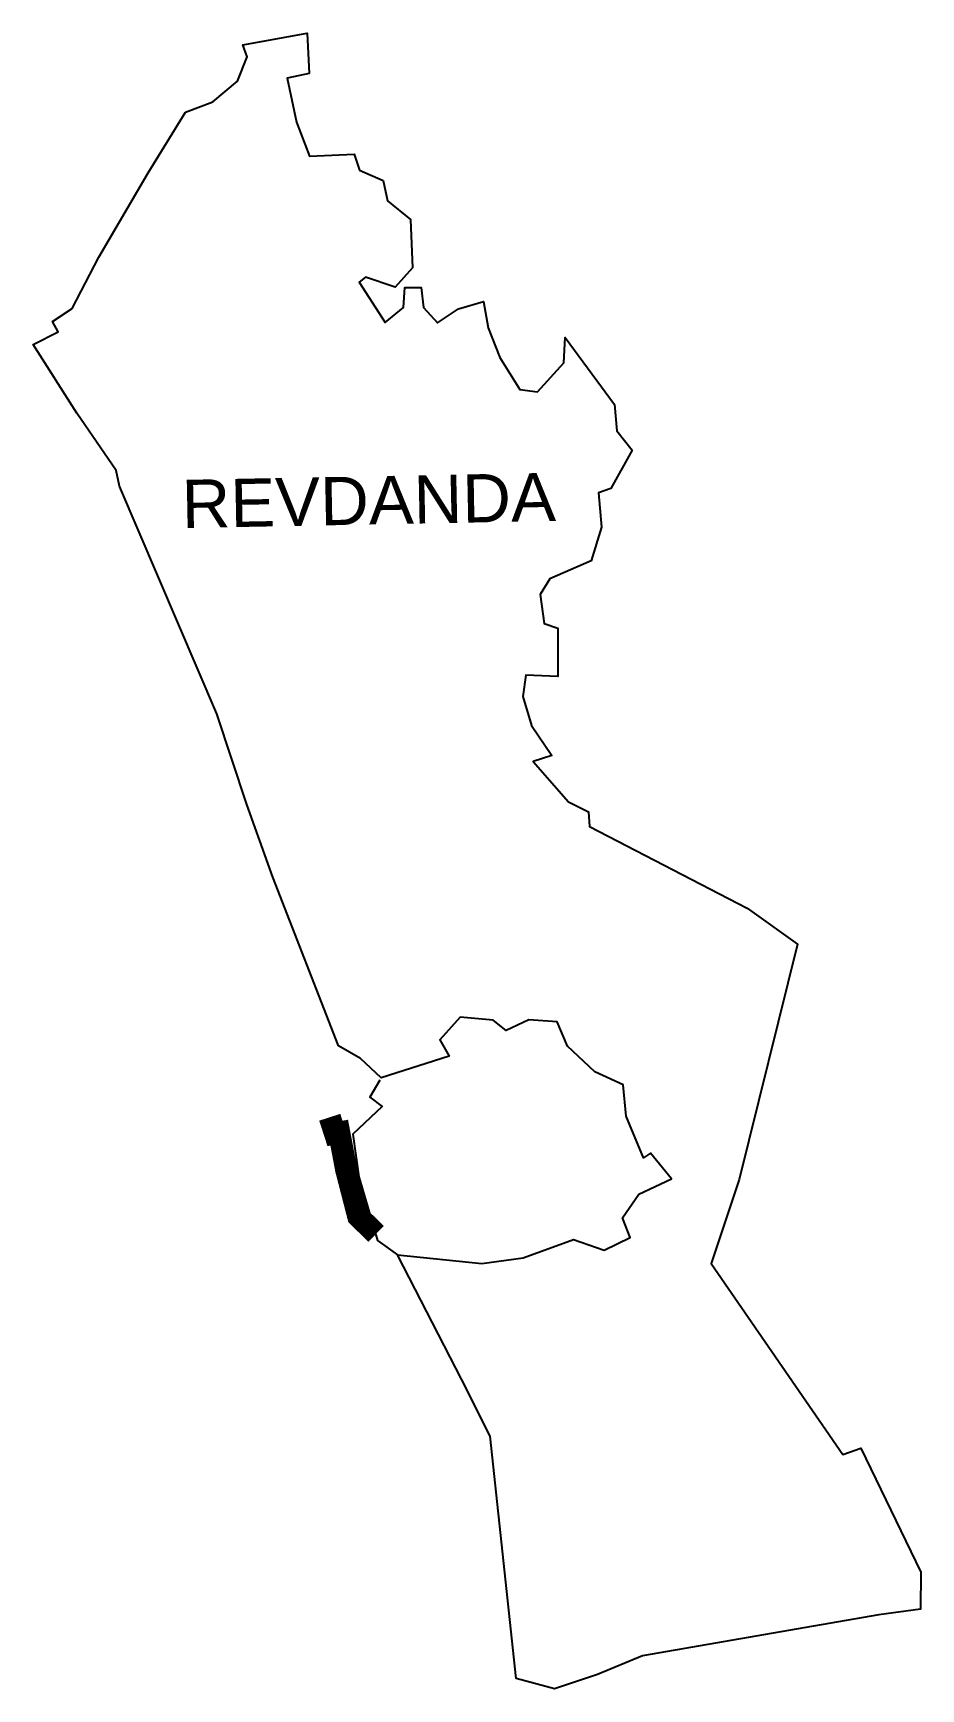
# Model space of a CAD drawing. Header units: metres. Extents: x 280204 to 282207, y 2050748 to 2054482.
import ezdxf

# ---------------------------------------------------------------- set-up
doc = ezdxf.new("R2010")
doc.units = ezdxf.units.M
for name, color, linetype in [('ARTIFICIALLY PROTECTED', 10, 'Continuous'), ('village', 3, 'Continuous'), ('VILLAGE NAME', 250, 'Continuous')]:
    doc.layers.add(name, color=color, linetype=linetype)
doc.styles.get("Standard").update_dxf_attribs({"font": 'simplex.shx'})

msp = doc.modelspace()

# ---------------------------------------------------------------- linework, layer by layer
at = {"layer": 'ARTIFICIALLY PROTECTED', "const_width": 50, "flags": 128}
msp.add_lwpolyline([(280873.6, 2052036.7), (280885.4, 2052000.2), (280894.9, 2052002), (280910.8, 2051918.1), (280937.9, 2051813.2), (280978.1, 2051773.6)], dxfattribs=at)
at = {"layer": 'village'}
for points in [[(280548.3, 2054303.3), (280609.9, 2054327), (280665.3, 2054373.5), (280687, 2054428), (280677.1, 2054455.5), (280822.7, 2054481.8), (280827, 2054390.5), (280777.2, 2054380.2), (280798.7, 2054280.6), (280828, 2054204.4), (280928.5, 2054208.6), (280941, 2054172.6), (280994.4, 2054149), (281003.6, 2054103.6), (281055.8, 2054061.5), (281060.3, 2053952.1), (281021.4, 2053908.8), (280954.2, 2053931.1), (280940.2, 2053919.8), (280998.3, 2053829.4), (281039.7, 2053863.3), (281042.8, 2053908), (281079.6, 2053908.1), (281085, 2053862.8), (281116.5, 2053828), (281164.2, 2053859.6), (281220.6, 2053876.3), (281230.8, 2053817.4), (281257.3, 2053750.3), (281302.8, 2053677.8), (281342.2, 2053672.4), (281401.8, 2053738.5), (281404.5, 2053795.3), (281515.7, 2053644.4), (281521.2, 2053584.6), (281556.1, 2053541.4), (281508.1, 2053454.9), (281480.2, 2053445.3), (281486.6, 2053367.6), (281463.5, 2053291.8), (281370.4, 2053251.1), (281348.6, 2053215.4), (281357, 2053150.6), (281388.2, 2053140.1), (281388.4, 2053030.9), (281316, 2053033.5), (281309.5, 2052985.4), (281328.8, 2052920.3), (281374.5, 2052852.8), (281332.7, 2052839), (281412.6, 2052747.8), (281457.7, 2052725.7), (281459.7, 2052692.3), (281815.6, 2052508.4), (281928.6, 2052426.8), (281797.4, 2051896.2), (281734.3, 2051706.7), (282031.2, 2051276.3), (282071.7, 2051290.4), (282207.4, 2051011.1), (282206.6, 2050927.5), (282112.6, 2050914.2), (281579.4, 2050821.9), (281477.5, 2050779.8), (281381, 2050747.5), (281294.2, 2050771), (281235.5, 2051317.6), (281171.4, 2051444.3), (281026.5, 2051726.5)], [(280986.3, 2052120.5), (280964.2, 2052082.3), (280992.2, 2052061.1), (280925.9, 2051998.3), (280938.9, 2051902.6), (280981.5, 2051759), (281026.5, 2051726.5), (281216.4, 2051706.7), (281310, 2051719.8), (281423.8, 2051761.3), (281492.4, 2051736.8), (281551.4, 2051765.5), (281534.4, 2051810.1), (281570.7, 2051863.1), (281644.3, 2051898), (281596.9, 2051955.5), (281581.8, 2051945.1), (281542.5, 2052039), (281535.6, 2052109.8), (281471.6, 2052138.8), (281410.3, 2052196.9), (281386.5, 2052252.2), (281322.4, 2052256.6), (281271.8, 2052232.1), (281242.3, 2052255.8), (281167.8, 2052262.1), (281122.3, 2052211.6), (281142.9, 2052174.5), (280989.3, 2052125.6), (280942.9, 2052169.2), (280893.2, 2052197.7), (280745.2, 2052578.3), (280686.5, 2052742.3), (280619, 2052946.6), (280399.1, 2053460.2), (280391.4, 2053495), (280303.3, 2053624.4), (280204.3, 2053779.3), (280260.6, 2053808.4), (280247.7, 2053831.6), (280292.6, 2053860.8), (280352.7, 2053976.2), (280463.7, 2054166.9)]]:
    msp.add_lwpolyline(points, dxfattribs=at)
at = {"layer": 'village', "flags": 128}
msp.add_lwpolyline([(280463.7, 2054166.9), (280548.3, 2054303.3)], dxfattribs=at)

# ---------------------------------------------------------------- texts
at = {"layer": 'VILLAGE NAME', "insert": (280538.5, 2053474.1), "char_height": 108.748, "attachment_point": 1, "rotation": 1.1028}
msp.add_mtext_dynamic_manual_height_columns('{\\fArial|b0|i0|c0|p34;REVDANDA}', width=726.929, gutter_width=543.7, heights=[0], dxfattribs=at)

doc.saveas('drawing.dxf')
